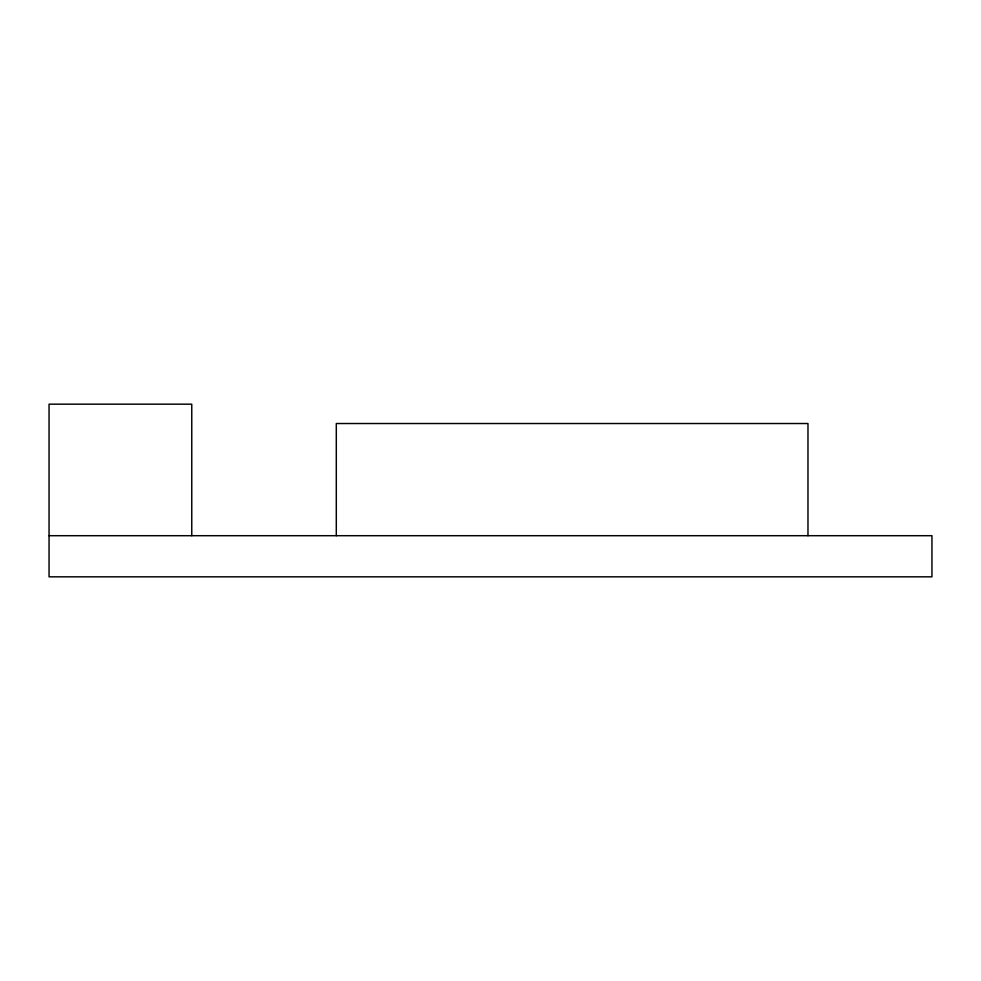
<?xml version="1.0" encoding="UTF-8"?>
<svg xmlns="http://www.w3.org/2000/svg" width="981" height="981" viewBox="0 0 981 981"><rect width="100%" height="100%" fill="white"/><g stroke="black" fill="none" stroke-linecap="round" stroke-linejoin="round"><path stroke-width="1.47" d="M49.05 535.7L931.95 535.7L931.95 576.828L49.05 576.828L49.05 404.172L191.761 404.172L191.761 535.7M807.976 535.7L807.976 423.522L336.299 423.522L336.299 535.7"/></g></svg>
